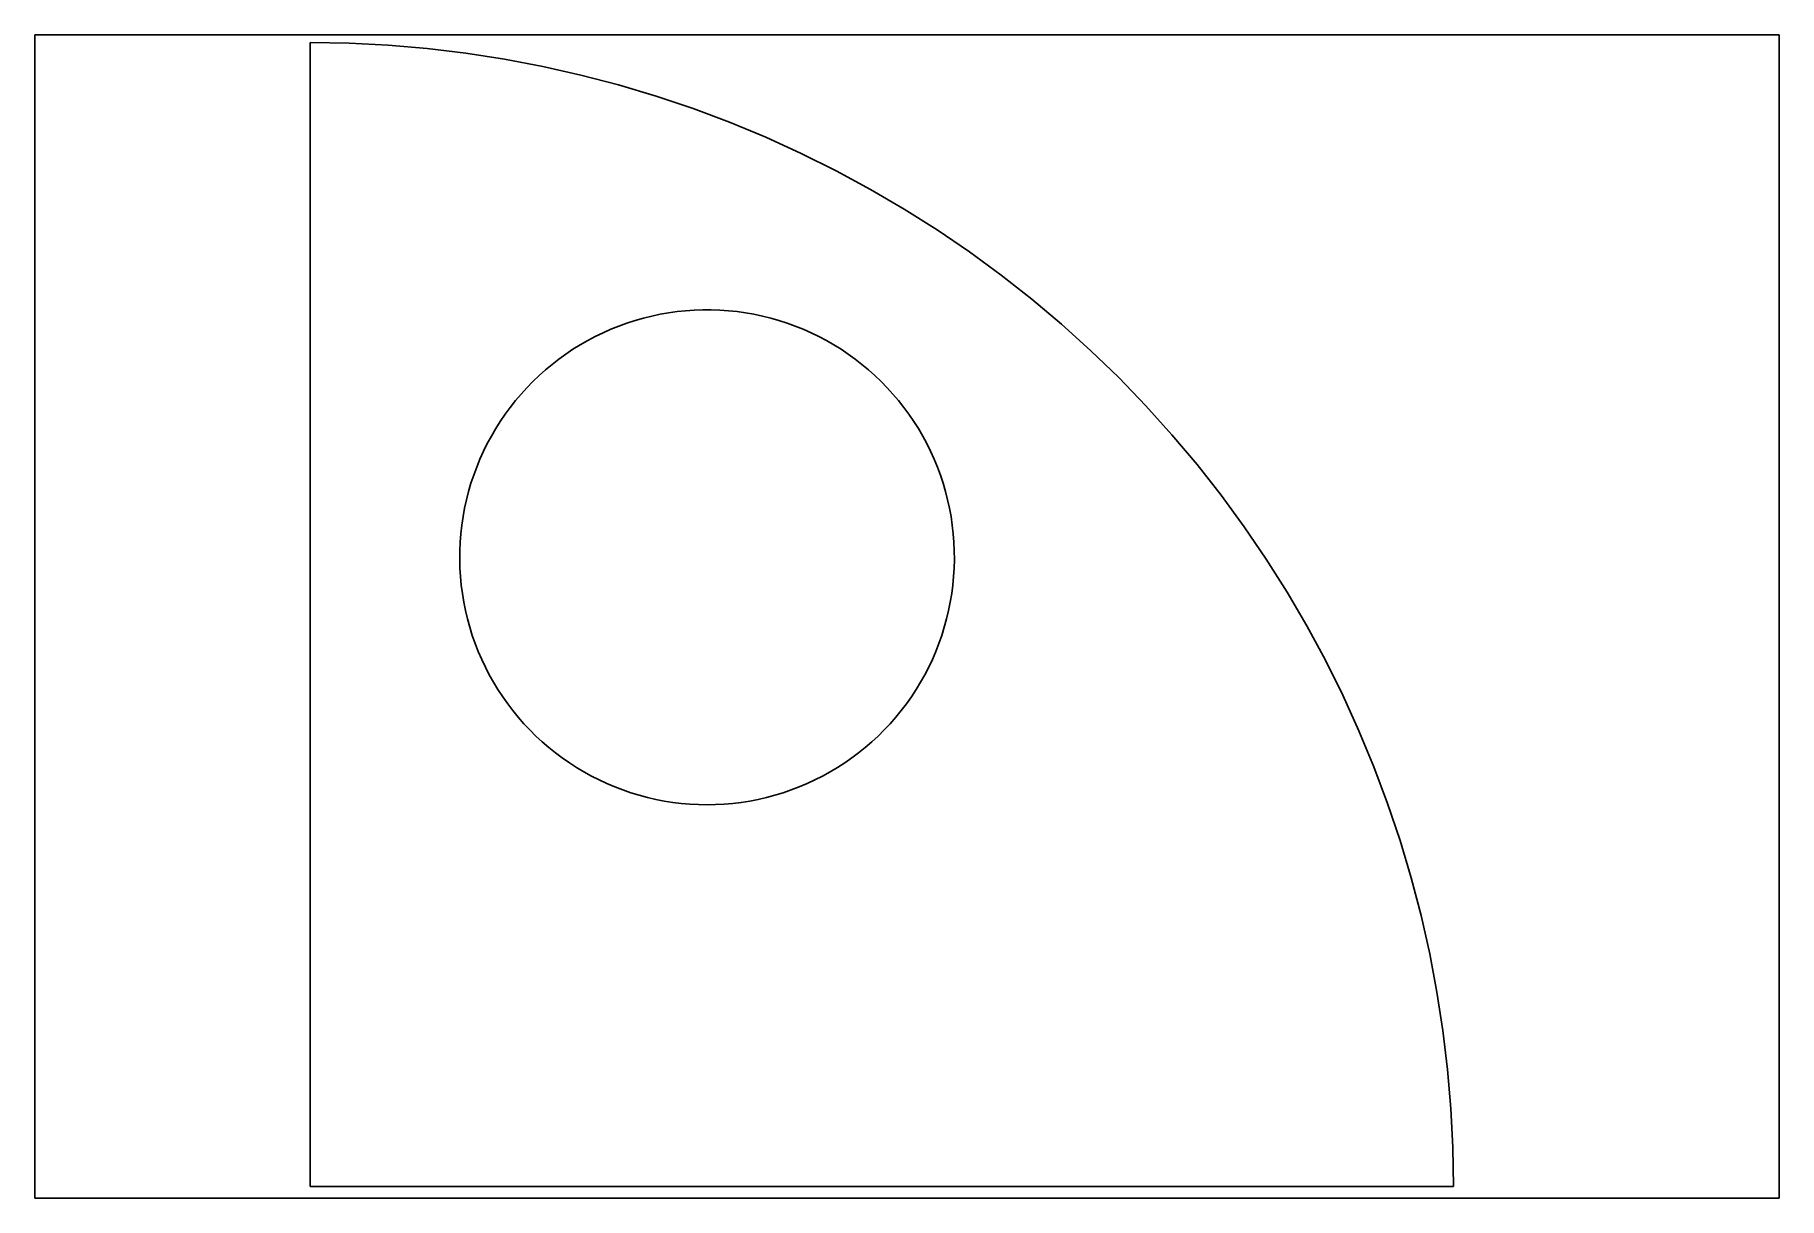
# Model space of a CAD drawing. Header units: millimetres. Extents: x 35122 to 36022, y -7510 to -6910.
import ezdxf

# ---------------------------------------------------------------- set-up
doc = ezdxf.new("R2010")
doc.units = ezdxf.units.MM
doc.header["$MEASUREMENT"] = 0
doc.layers.add('90X60', color=6, linetype='Continuous', true_color=0xff00ff)
doc.layers.add('CORTE', color=172, linetype='Continuous', true_color=0x0000bf)

msp = doc.modelspace()

# ---------------------------------------------------------------- linework, layer by layer
at = {"layer": '90X60'}
for p, q in [((36021.84, -6910.16), (35121.84, -6910.16)), ((35121.84, -6910.16), (35121.84, -7510.16)), ((36021.84, -7510.16), (36021.84, -6910.16)), ((35121.84, -7510.16), (36021.84, -7510.16))]:
    msp.add_line(p, q, dxfattribs=at)
at = {"layer": 'CORTE'}
for p, q in [((35263.88, -6914.12), (35263.88, -7504.12)), ((35284.03, -6914.47), (35263.88, -6914.12)), ((35304.15, -6915.5), (35284.03, -6914.47)), ((35324.22, -6917.22), (35304.15, -6915.5)), ((35344.22, -6919.62), (35324.22, -6917.22)), ((35364.13, -6922.7), (35344.22, -6919.62)), ((35383.92, -6926.46), (35364.13, -6922.7)), ((35403.57, -6930.9), (35383.92, -6926.46)), ((35423.06, -6936), (35403.57, -6930.9)), ((35442.37, -6941.77), (35423.06, -6936)), ((35461.46, -6948.19), (35442.37, -6941.77)), ((35480.33, -6955.26), (35461.46, -6948.19)), ((35498.94, -6962.97), (35480.33, -6955.26)), ((35517.28, -6971.31), (35498.94, -6962.97)), ((35535.32, -6980.27), (35517.28, -6971.31)), ((35553.05, -6989.84), (35535.32, -6980.27)), ((35570.44, -7000.02), (35553.05, -6989.84)), ((35587.47, -7010.78), (35570.44, -7000.02)), ((35604.12, -7022.11), (35587.47, -7010.78)), ((35620.38, -7034.01), (35604.12, -7022.11)), ((35636.22, -7046.45), (35620.38, -7034.01)), ((35651.63, -7059.43), (35636.22, -7046.45)), ((35435.81, -7056.27), (35440.11, -7055.21)), ((35440.11, -7055.21), (35444.44, -7054.29)), ((35444.44, -7054.29), (35448.81, -7053.53)), ((35448.81, -7053.53), (35453.2, -7052.91)), ((35453.2, -7052.91), (35457.6, -7052.45)), ((35457.6, -7052.45), (35462.02, -7052.14)), ((35462.02, -7052.14), (35466.45, -7051.99)), ((35466.45, -7051.99), (35470.88, -7051.99)), ((35470.88, -7051.99), (35475.31, -7052.14)), ((35475.31, -7052.14), (35479.73, -7052.45)), ((35479.73, -7052.45), (35484.14, -7052.91)), ((35484.14, -7052.91), (35488.52, -7053.53)), ((35488.52, -7053.53), (35492.89, -7054.29)), ((35492.89, -7054.29), (35497.22, -7055.21)), ((35497.22, -7055.21), (35501.52, -7056.27)), ((35411.02, -7065.73), (35415, -7063.8)), ((35415, -7063.8), (35419.05, -7062.01)), ((35419.05, -7062.01), (35423.17, -7060.36)), ((35423.17, -7060.36), (35427.33, -7058.85)), ((35427.33, -7058.85), (35431.55, -7057.49)), ((35431.55, -7057.49), (35435.81, -7056.27)), ((35501.52, -7056.27), (35505.78, -7057.49)), ((35505.78, -7057.49), (35510, -7058.85)), ((35510, -7058.85), (35514.17, -7060.36)), ((35514.17, -7060.36), (35518.28, -7062.01)), ((35518.28, -7062.01), (35522.33, -7063.8)), ((35522.33, -7063.8), (35526.32, -7065.73)), ((35666.59, -7072.93), (35651.63, -7059.43)), ((35395.81, -7074.81), (35399.49, -7072.34)), ((35399.49, -7072.34), (35403.26, -7070.01)), ((35403.26, -7070.01), (35407.1, -7067.8)), ((35407.1, -7067.8), (35411.02, -7065.73)), ((35526.32, -7065.73), (35530.23, -7067.8)), ((35530.23, -7067.8), (35534.08, -7070.01)), ((35534.08, -7070.01), (35537.84, -7072.34)), ((35537.84, -7072.34), (35541.52, -7074.81)), ((35681.08, -7086.93), (35666.59, -7072.93)), ((35382.01, -7085.9), (35385.31, -7082.95)), ((35385.31, -7082.95), (35388.72, -7080.11)), ((35388.72, -7080.11), (35392.22, -7077.4)), ((35392.22, -7077.4), (35395.81, -7074.81)), ((35541.52, -7074.81), (35545.12, -7077.4)), ((35545.12, -7077.4), (35548.62, -7080.11)), ((35548.62, -7080.11), (35552.02, -7082.95)), ((35552.02, -7082.95), (35555.33, -7085.9)), ((35375.71, -7092.14), (35378.81, -7088.96)), ((35378.81, -7088.96), (35382.01, -7085.9)), ((35555.33, -7085.9), (35558.53, -7088.96)), ((35558.53, -7088.96), (35561.62, -7092.14)), ((35695.08, -7101.42), (35681.08, -7086.93)), ((35367.12, -7102.27), (35369.87, -7098.8)), ((35369.87, -7098.8), (35372.73, -7095.42)), ((35372.73, -7095.42), (35375.71, -7092.14)), ((35561.62, -7092.14), (35564.6, -7095.42)), ((35564.6, -7095.42), (35567.46, -7098.8)), ((35567.46, -7098.8), (35570.21, -7102.27)), ((35359.64, -7113.25), (35362, -7109.51)), ((35362, -7109.51), (35364.5, -7105.85)), ((35364.5, -7105.85), (35367.12, -7102.27)), ((35570.21, -7102.27), (35572.83, -7105.85)), ((35572.83, -7105.85), (35575.33, -7109.51)), ((35575.33, -7109.51), (35577.7, -7113.25)), ((35708.57, -7116.37), (35695.08, -7101.42)), ((35355.29, -7120.97), (35357.4, -7117.07)), ((35357.4, -7117.07), (35359.64, -7113.25)), ((35577.7, -7113.25), (35579.93, -7117.07)), ((35579.93, -7117.07), (35582.04, -7120.97)), ((35721.55, -7131.78), (35708.57, -7116.37)), ((35351.5, -7128.98), (35353.33, -7124.94)), ((35353.33, -7124.94), (35355.29, -7120.97)), ((35582.04, -7120.97), (35584, -7124.94)), ((35584, -7124.94), (35585.83, -7128.98)), ((35348.27, -7137.23), (35349.81, -7133.08)), ((35349.81, -7133.08), (35351.5, -7128.98)), ((35585.83, -7128.98), (35587.52, -7133.08)), ((35587.52, -7133.08), (35589.06, -7137.23)), ((35734, -7147.62), (35721.55, -7131.78)), ((35344.52, -7149.97), (35345.62, -7145.68)), ((35345.62, -7145.68), (35346.87, -7141.43)), ((35346.87, -7141.43), (35348.27, -7137.23)), ((35589.06, -7137.23), (35590.46, -7141.43)), ((35590.46, -7141.43), (35591.71, -7145.68)), ((35591.71, -7145.68), (35592.81, -7149.97)), ((35342.76, -7158.66), (35343.56, -7154.3)), ((35343.56, -7154.3), (35344.52, -7149.97)), ((35592.81, -7149.97), (35593.77, -7154.3)), ((35593.77, -7154.3), (35594.57, -7158.66)), ((35745.89, -7163.88), (35734, -7147.62)), ((35341.61, -7167.44), (35342.11, -7163.04)), ((35342.11, -7163.04), (35342.76, -7158.66)), ((35594.57, -7158.66), (35595.22, -7163.04)), ((35595.22, -7163.04), (35595.72, -7167.44)), ((35757.23, -7180.54), (35745.89, -7163.88)), ((35341.07, -7176.29), (35341.26, -7171.86)), ((35341.26, -7171.86), (35341.61, -7167.44)), ((35595.72, -7167.44), (35596.07, -7171.86)), ((35596.07, -7171.86), (35596.26, -7176.29)), ((35341.03, -7180.72), (35341.07, -7176.29)), ((35341.15, -7185.15), (35341.03, -7180.72)), ((35596.3, -7180.72), (35596.18, -7185.15)), ((35596.26, -7176.29), (35596.3, -7180.72)), ((35767.99, -7197.57), (35757.23, -7180.54)), ((35341.42, -7189.57), (35341.15, -7185.15)), ((35341.84, -7193.98), (35341.42, -7189.57)), ((35595.91, -7189.57), (35595.49, -7193.98)), ((35596.18, -7185.15), (35595.91, -7189.57)), ((35342.42, -7198.37), (35341.84, -7193.98)), ((35343.14, -7202.74), (35342.42, -7198.37)), ((35594.92, -7198.37), (35594.19, -7202.74)), ((35595.49, -7193.98), (35594.92, -7198.37)), ((35778.16, -7214.96), (35767.99, -7197.57)), ((35344.02, -7207.08), (35343.14, -7202.74)), ((35345.05, -7211.39), (35344.02, -7207.08)), ((35593.31, -7207.08), (35592.28, -7211.39)), ((35594.19, -7202.74), (35593.31, -7207.08)), ((35346.23, -7215.66), (35345.05, -7211.39)), ((35347.55, -7219.89), (35346.23, -7215.66)), ((35591.1, -7215.66), (35589.78, -7219.89)), ((35592.28, -7211.39), (35591.1, -7215.66)), ((35787.73, -7232.68), (35778.16, -7214.96)), ((35349.02, -7224.07), (35347.55, -7219.89)), ((35350.64, -7228.2), (35349.02, -7224.07)), ((35588.31, -7224.07), (35586.69, -7228.2)), ((35589.78, -7219.89), (35588.31, -7224.07)), ((35352.4, -7232.26), (35350.64, -7228.2)), ((35354.29, -7236.27), (35352.4, -7232.26)), ((35584.94, -7232.26), (35583.04, -7236.27)), ((35586.69, -7228.2), (35584.94, -7232.26)), ((35796.7, -7250.73), (35787.73, -7232.68)), ((35356.33, -7240.2), (35354.29, -7236.27)), ((35358.5, -7244.07), (35356.33, -7240.2)), ((35360.8, -7247.85), (35358.5, -7244.07)), ((35578.83, -7244.07), (35576.53, -7247.85)), ((35581, -7240.2), (35578.83, -7244.07)), ((35583.04, -7236.27), (35581, -7240.2)), ((35363.24, -7251.55), (35360.8, -7247.85)), ((35365.8, -7255.17), (35363.24, -7251.55)), ((35574.09, -7251.55), (35571.53, -7255.17)), ((35576.53, -7247.85), (35574.09, -7251.55)), ((35805.04, -7269.07), (35796.7, -7250.73)), ((35368.48, -7258.69), (35365.8, -7255.17)), ((35371.29, -7262.12), (35368.48, -7258.69)), ((35374.21, -7265.45), (35371.29, -7262.12)), ((35566.04, -7262.12), (35563.12, -7265.45)), ((35568.85, -7258.69), (35566.04, -7262.12)), ((35571.53, -7255.17), (35568.85, -7258.69)), ((35377.25, -7268.68), (35374.21, -7265.45)), ((35380.39, -7271.8), (35377.25, -7268.68)), ((35383.65, -7274.81), (35380.39, -7271.8)), ((35556.94, -7271.8), (35553.69, -7274.81)), ((35560.09, -7268.68), (35556.94, -7271.8)), ((35563.12, -7265.45), (35560.09, -7268.68)), ((35812.75, -7287.68), (35805.04, -7269.07)), ((35387, -7277.7), (35383.65, -7274.81)), ((35390.45, -7280.47), (35387, -7277.7)), ((35394, -7283.13), (35390.45, -7280.47)), ((35546.88, -7280.47), (35543.33, -7283.13)), ((35550.33, -7277.7), (35546.88, -7280.47)), ((35553.69, -7274.81), (35550.33, -7277.7)), ((35397.64, -7285.66), (35394, -7283.13)), ((35401.36, -7288.06), (35397.64, -7285.66)), ((35405.17, -7290.33), (35401.36, -7288.06)), ((35535.97, -7288.06), (35532.16, -7290.33)), ((35539.69, -7285.66), (35535.97, -7288.06)), ((35543.33, -7283.13), (35539.69, -7285.66)), ((35819.82, -7306.54), (35812.75, -7287.68)), ((35409.05, -7292.47), (35405.17, -7290.33)), ((35413, -7294.47), (35409.05, -7292.47)), ((35417.02, -7296.33), (35413, -7294.47)), ((35421.1, -7298.05), (35417.02, -7296.33)), ((35425.24, -7299.63), (35421.1, -7298.05)), ((35516.23, -7298.05), (35512.09, -7299.63)), ((35520.31, -7296.33), (35516.23, -7298.05)), ((35524.33, -7294.47), (35520.31, -7296.33)), ((35528.28, -7292.47), (35524.33, -7294.47)), ((35532.16, -7290.33), (35528.28, -7292.47)), ((35429.43, -7301.07), (35425.24, -7299.63)), ((35433.67, -7302.35), (35429.43, -7301.07)), ((35437.95, -7303.5), (35433.67, -7302.35)), ((35442.27, -7304.49), (35437.95, -7303.5)), ((35446.62, -7305.33), (35442.27, -7304.49)), ((35451, -7306.02), (35446.62, -7305.33)), ((35455.4, -7306.55), (35451, -7306.02)), ((35459.81, -7306.94), (35455.4, -7306.55)), ((35464.24, -7307.17), (35459.81, -7306.94)), ((35468.67, -7307.25), (35464.24, -7307.17)), ((35473.1, -7307.17), (35468.67, -7307.25)), ((35477.52, -7306.94), (35473.1, -7307.17)), ((35481.93, -7306.55), (35477.52, -7306.94)), ((35486.33, -7306.02), (35481.93, -7306.55)), ((35490.71, -7305.33), (35486.33, -7306.02)), ((35495.06, -7304.49), (35490.71, -7305.33)), ((35499.38, -7303.5), (35495.06, -7304.49)), ((35503.66, -7302.35), (35499.38, -7303.5)), ((35507.9, -7301.07), (35503.66, -7302.35)), ((35512.09, -7299.63), (35507.9, -7301.07)), ((35826.24, -7325.64), (35819.82, -7306.54)), ((35832, -7344.94), (35826.24, -7325.64)), ((35837.11, -7364.43), (35832, -7344.94)), ((35841.54, -7384.08), (35837.11, -7364.43)), ((35845.3, -7403.88), (35841.54, -7384.08)), ((35848.39, -7423.78), (35845.3, -7403.88)), ((35850.79, -7443.79), (35848.39, -7423.78)), ((35852.51, -7463.86), (35850.79, -7443.79)), ((35853.54, -7483.98), (35852.51, -7463.86)), ((35853.88, -7504.12), (35853.54, -7483.98)), ((35263.88, -7504.12), (35853.88, -7504.12))]:
    msp.add_line(p, q, dxfattribs=at)

doc.saveas('drawing.dxf')
